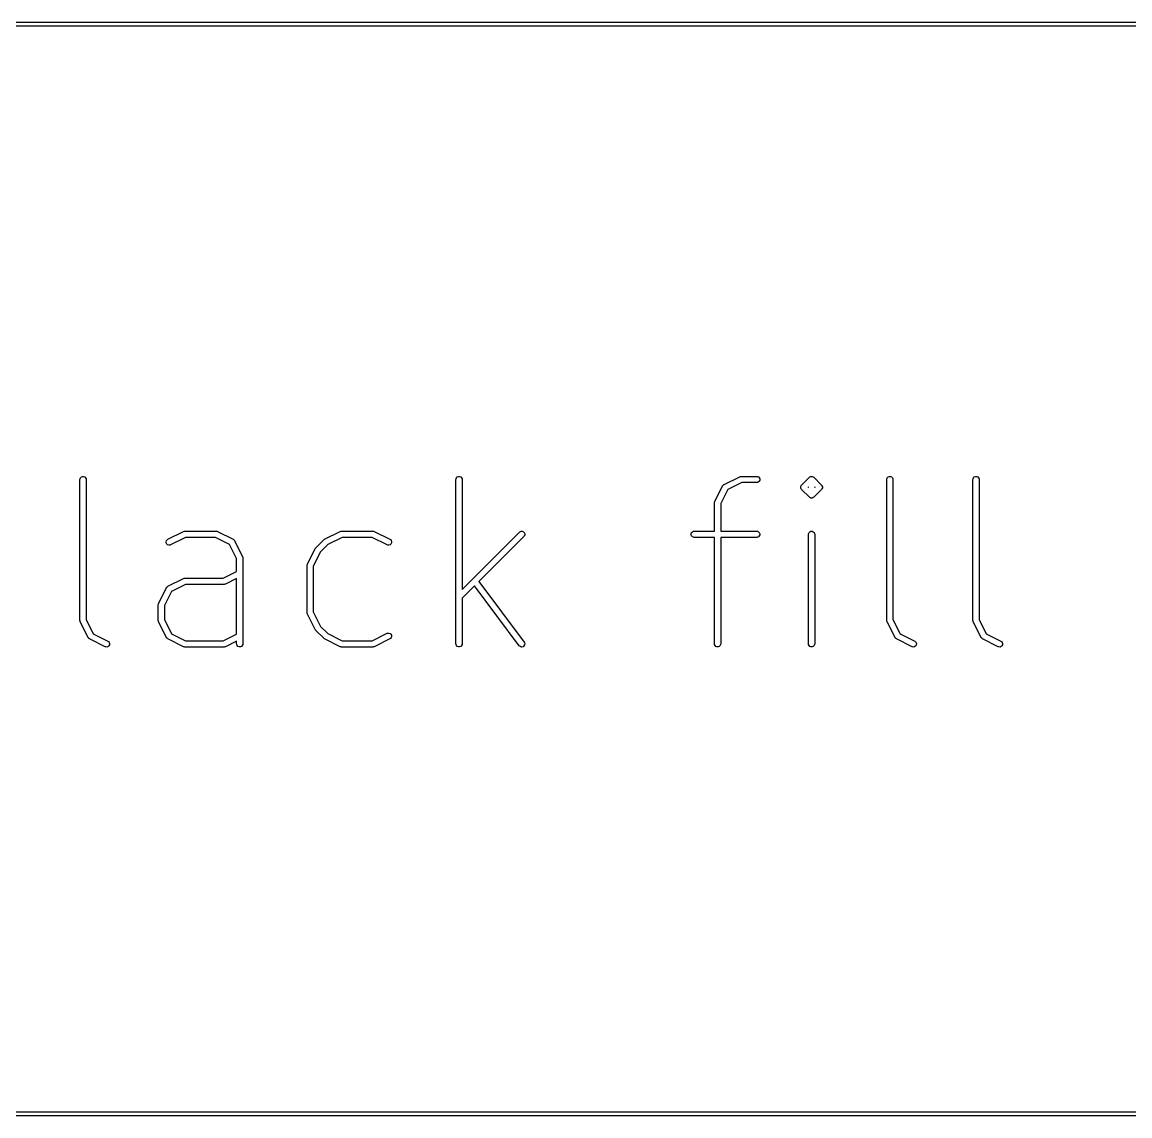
# Model space of a CAD drawing. Header units: inches. Extents: x 0.4 to 11.3, y -7.9 to -0.4.
# Drawn here: x 5.881 to 6.941, y -6.338 to -5.291 of the extents above; entities that cross this region are included whole.
import ezdxf

# ---------------------------------------------------------------- set-up
doc = ezdxf.new("R2010")
doc.units = ezdxf.units.IN
doc.header["$MEASUREMENT"] = 0
doc.layers.add('User.Drawings', color=9, linetype='CONTINUOUS', true_color=0xc2c2c2)

msp = doc.modelspace()

# ---------------------------------------------------------------- linework, layer by layer
at = {"layer": 'User.Drawings', "linetype": 'CONTINUOUS'}
for p, q in [((2.9516, -5.2906), (10.8511, -5.2906)), ((10.8774, -5.2945), (2.9516, -5.2945)), ((5.9369, -5.7268), (5.9378, -5.726)), ((5.9378, -5.726), (5.9388, -5.7256)), ((5.9388, -5.7256), (5.94, -5.7256)), ((5.94, -5.7256), (5.941, -5.726)), ((5.941, -5.726), (5.9418, -5.7268)), ((6.2969, -5.7268), (6.2977, -5.726)), ((6.2977, -5.726), (6.2988, -5.7256)), ((6.2988, -5.7256), (6.2999, -5.7256)), ((6.2999, -5.7256), (6.301, -5.726)), ((6.301, -5.726), (6.3018, -5.7268)), ((6.553, -5.7333), (6.568, -5.7258)), ((6.568, -5.7258), (6.5685, -5.7256)), ((6.5685, -5.7256), (6.5686, -5.7256)), ((6.5686, -5.7256), (6.5687, -5.7256)), ((6.5687, -5.7256), (6.5693, -5.7255)), ((6.5693, -5.7255), (6.5843, -5.7255)), ((6.5843, -5.7255), (6.5849, -5.7256)), ((6.5849, -5.7256), (6.586, -5.726)), ((6.586, -5.726), (6.5868, -5.7268)), ((6.6347, -5.7264), (6.6352, -5.726)), ((6.6352, -5.726), (6.6361, -5.7256)), ((6.6361, -5.7256), (6.6362, -5.7256)), ((6.6362, -5.7256), (6.6374, -5.7256)), ((6.6374, -5.7256), (6.6374, -5.7256)), ((6.6374, -5.7256), (6.6382, -5.7259)), ((6.6382, -5.7259), (6.6384, -5.726)), ((6.6384, -5.726), (6.6389, -5.7264)), ((6.7093, -5.7268), (6.7102, -5.726)), ((6.7102, -5.726), (6.7112, -5.7256)), ((6.7112, -5.7256), (6.7124, -5.7256)), ((6.7124, -5.7256), (6.7134, -5.726)), ((6.7134, -5.726), (6.7143, -5.7268)), ((6.7918, -5.7268), (6.7926, -5.726)), ((6.7926, -5.726), (6.7937, -5.7256)), ((6.7937, -5.7256), (6.7949, -5.7256)), ((6.7949, -5.7256), (6.7959, -5.726)), ((6.7959, -5.726), (6.7967, -5.7268)), ((5.9364, -5.7285), (5.9365, -5.7279)), ((5.9364, -5.8634), (5.9364, -5.7285)), ((5.9365, -5.7279), (5.9369, -5.7268)), ((5.9418, -5.7268), (5.9423, -5.7279)), ((5.9423, -5.7279), (5.9423, -5.7285)), ((5.9423, -5.7285), (5.9423, -5.8627)), ((6.2964, -5.7285), (6.2965, -5.7279)), ((6.2964, -5.8859), (6.2964, -5.7285)), ((6.2965, -5.7279), (6.2969, -5.7268)), ((6.3018, -5.7268), (6.3022, -5.7279)), ((6.3022, -5.7279), (6.3023, -5.7285)), ((6.3023, -5.7285), (6.3023, -5.8338)), ((6.5442, -5.7496), (6.5517, -5.7346)), ((6.5517, -5.7346), (6.5517, -5.7345)), ((6.5517, -5.7345), (6.5518, -5.7345)), ((6.5518, -5.7344), (6.552, -5.7341)), ((6.5518, -5.7345), (6.5518, -5.7344)), ((6.552, -5.7341), (6.5523, -5.7339)), ((6.5523, -5.7339), (6.5525, -5.7336)), ((6.5525, -5.7336), (6.5528, -5.7334)), ((6.5528, -5.7334), (6.5529, -5.7334)), ((6.5529, -5.7334), (6.553, -5.7333)), ((6.5529, -5.7334), (6.5529, -5.7334)), ((6.57, -5.7314), (6.5565, -5.7382)), ((6.5843, -5.7314), (6.57, -5.7314)), ((6.5849, -5.7313), (6.5843, -5.7314)), ((6.586, -5.7309), (6.5849, -5.7313)), ((6.5868, -5.7301), (6.586, -5.7309)), ((6.5868, -5.7268), (6.5872, -5.7279)), ((6.5872, -5.729), (6.5868, -5.7301)), ((6.5872, -5.7279), (6.5872, -5.729)), ((6.6264, -5.7354), (6.6269, -5.7343)), ((6.6264, -5.7365), (6.6264, -5.7354)), ((6.6269, -5.7376), (6.6264, -5.7365)), ((6.6269, -5.7343), (6.6272, -5.7339)), ((6.6272, -5.7339), (6.6347, -5.7264)), ((6.6339, -5.7356), (6.6335, -5.736)), ((6.6335, -5.736), (6.6339, -5.7363)), ((6.6339, -5.7363), (6.6339, -5.7356)), ((6.6389, -5.7264), (6.6464, -5.7339)), ((6.6401, -5.736), (6.6398, -5.7356)), ((6.6398, -5.7356), (6.6398, -5.7363)), ((6.6398, -5.7363), (6.6401, -5.736)), ((6.6464, -5.7339), (6.6468, -5.7343)), ((6.6468, -5.7343), (6.6468, -5.7345)), ((6.6468, -5.7345), (6.6472, -5.7354)), ((6.6472, -5.7365), (6.6468, -5.7376)), ((6.6472, -5.7354), (6.6472, -5.7365)), ((6.7088, -5.7285), (6.7089, -5.7279)), ((6.7088, -5.8634), (6.7088, -5.7285)), ((6.7089, -5.7279), (6.7093, -5.7268)), ((6.7143, -5.7268), (6.7147, -5.7279)), ((6.7147, -5.7279), (6.7147, -5.7285)), ((6.7147, -5.7285), (6.7147, -5.8627)), ((6.7913, -5.7285), (6.7914, -5.7279)), ((6.7913, -5.8634), (6.7913, -5.7285)), ((6.7914, -5.7279), (6.7918, -5.7268)), ((6.7967, -5.7268), (6.7972, -5.7279)), ((6.7972, -5.7279), (6.7972, -5.7285)), ((6.7972, -5.7285), (6.7972, -5.8627)), ((6.5565, -5.7382), (6.5498, -5.7516)), ((6.6272, -5.738), (6.6269, -5.7376)), ((6.6347, -5.7455), (6.6272, -5.738)), ((6.6352, -5.7459), (6.6347, -5.7455)), ((6.6358, -5.7462), (6.6352, -5.7459)), ((6.6362, -5.7463), (6.6358, -5.7462)), ((6.6374, -5.7463), (6.6362, -5.7463)), ((6.6362, -5.7463), (6.6362, -5.7463)), ((6.6384, -5.7459), (6.6374, -5.7463)), ((6.6389, -5.7455), (6.6384, -5.7459)), ((6.6384, -5.7459), (6.6384, -5.7459)), ((6.6464, -5.738), (6.6389, -5.7455)), ((6.6468, -5.7376), (6.6464, -5.738)), ((6.5439, -5.7504), (6.544, -5.7503)), ((6.5439, -5.7509), (6.5439, -5.7504)), ((6.5439, -5.778), (6.5439, -5.7509)), ((6.544, -5.7502), (6.5442, -5.7496)), ((6.544, -5.7503), (6.544, -5.7502)), ((6.5498, -5.7516), (6.5498, -5.778)), ((6.0206, -5.7858), (6.0356, -5.7783)), ((6.0356, -5.7783), (6.0361, -5.7781)), ((6.0361, -5.7781), (6.0362, -5.7781)), ((6.0362, -5.7781), (6.0363, -5.778)), ((6.0363, -5.778), (6.0369, -5.778)), ((6.0369, -5.778), (6.0669, -5.778)), ((6.0669, -5.778), (6.0675, -5.778)), ((6.0675, -5.778), (6.0676, -5.7781)), ((6.0676, -5.7781), (6.0677, -5.7781)), ((6.0677, -5.7781), (6.0682, -5.7783)), ((6.0682, -5.7783), (6.0832, -5.7858)), ((6.1705, -5.7858), (6.1855, -5.7783)), ((6.1855, -5.7783), (6.1861, -5.7781)), ((6.1861, -5.7781), (6.1862, -5.7781)), ((6.1862, -5.7781), (6.1863, -5.778)), ((6.1863, -5.778), (6.1869, -5.778)), ((6.1869, -5.778), (6.2169, -5.778)), ((6.2169, -5.778), (6.2174, -5.778)), ((6.2174, -5.778), (6.2175, -5.7781)), ((6.2175, -5.7781), (6.2176, -5.7781)), ((6.2176, -5.7781), (6.2182, -5.7783)), ((6.2182, -5.7783), (6.2332, -5.7858)), ((6.3023, -5.8338), (6.3573, -5.7789)), ((6.3573, -5.7789), (6.3577, -5.7785)), ((6.3577, -5.7785), (6.3588, -5.778)), ((6.3588, -5.778), (6.3599, -5.778)), ((6.3599, -5.778), (6.361, -5.7785)), ((6.361, -5.7785), (6.3618, -5.7793)), ((6.5219, -5.7793), (6.5227, -5.7785)), ((6.5227, -5.7785), (6.5237, -5.778)), ((6.5237, -5.778), (6.5243, -5.778)), ((6.5243, -5.778), (6.5439, -5.778)), ((6.5498, -5.778), (6.5843, -5.778)), ((6.5843, -5.778), (6.5849, -5.778)), ((6.5849, -5.778), (6.586, -5.7785)), ((6.586, -5.7785), (6.5868, -5.7793)), ((6.6344, -5.7793), (6.6352, -5.7785)), ((6.6352, -5.7785), (6.6362, -5.778)), ((6.6362, -5.778), (6.6374, -5.778)), ((6.6374, -5.778), (6.6384, -5.7785)), ((6.6384, -5.7785), (6.6393, -5.7793)), ((6.019, -5.7881), (6.0193, -5.787)), ((6.019, -5.7892), (6.019, -5.7881)), ((6.0196, -5.7903), (6.019, -5.7892)), ((6.0193, -5.787), (6.0201, -5.7861)), ((6.0201, -5.7861), (6.0206, -5.7858)), ((6.0376, -5.7839), (6.0232, -5.7911)), ((6.0662, -5.7839), (6.0376, -5.7839)), ((6.0797, -5.7906), (6.0662, -5.7839)), ((6.0832, -5.7858), (6.0833, -5.7859)), ((6.0833, -5.7859), (6.0833, -5.7859)), ((6.0833, -5.7859), (6.0834, -5.7859)), ((6.0834, -5.7859), (6.0837, -5.7861)), ((6.0837, -5.7861), (6.0839, -5.7864)), ((6.0839, -5.7864), (6.0842, -5.7866)), ((6.0842, -5.7866), (6.0844, -5.7869)), ((6.0844, -5.7869), (6.0844, -5.787)), ((6.0844, -5.787), (6.0845, -5.787)), ((6.0845, -5.787), (6.0845, -5.7871)), ((6.0845, -5.7871), (6.092, -5.8021)), ((6.1623, -5.7939), (6.1698, -5.7864)), ((6.1698, -5.7864), (6.17, -5.7862)), ((6.17, -5.7862), (6.1701, -5.7861)), ((6.1701, -5.7861), (6.1702, -5.786)), ((6.1701, -5.7861), (6.1701, -5.7861)), ((6.1702, -5.786), (6.1703, -5.786)), ((6.1703, -5.786), (6.1705, -5.7858)), ((6.1876, -5.7839), (6.1736, -5.7909)), ((6.2162, -5.7839), (6.1876, -5.7839)), ((6.2305, -5.7911), (6.2162, -5.7839)), ((6.2332, -5.7858), (6.2337, -5.7861)), ((6.2337, -5.7861), (6.2344, -5.787)), ((6.2347, -5.7892), (6.2342, -5.7903)), ((6.2344, -5.787), (6.2348, -5.7881)), ((6.2348, -5.7881), (6.2347, -5.7892)), ((6.3614, -5.783), (6.3182, -5.8262)), ((6.3618, -5.7826), (6.3614, -5.783)), ((6.3618, -5.7793), (6.3622, -5.7804)), ((6.3622, -5.7815), (6.3618, -5.7826)), ((6.3622, -5.7804), (6.3622, -5.7815)), ((6.5214, -5.7804), (6.5219, -5.7793)), ((6.5214, -5.7815), (6.5214, -5.7804)), ((6.5219, -5.7826), (6.5214, -5.7815)), ((6.5227, -5.7834), (6.5219, -5.7826)), ((6.5237, -5.7838), (6.5227, -5.7834)), ((6.5243, -5.7839), (6.5237, -5.7838)), ((6.5439, -5.7839), (6.5243, -5.7839)), ((6.5439, -5.8859), (6.5439, -5.7839)), ((6.5843, -5.7839), (6.5498, -5.7839)), ((6.5498, -5.7839), (6.5498, -5.8859)), ((6.5849, -5.7838), (6.5843, -5.7839)), ((6.586, -5.7834), (6.5849, -5.7838)), ((6.5868, -5.7826), (6.586, -5.7834)), ((6.5868, -5.7793), (6.5872, -5.7804)), ((6.5872, -5.7815), (6.5868, -5.7826)), ((6.5872, -5.7804), (6.5872, -5.7815)), ((6.6339, -5.7804), (6.6344, -5.7793)), ((6.6339, -5.7809), (6.6339, -5.7804)), ((6.6339, -5.8859), (6.6339, -5.7809)), ((6.6393, -5.7793), (6.6397, -5.7804)), ((6.6397, -5.7804), (6.6398, -5.7809)), ((6.6398, -5.7809), (6.6398, -5.8859)), ((6.0204, -5.791), (6.0196, -5.7903)), ((6.0215, -5.7914), (6.0204, -5.791)), ((6.0227, -5.7913), (6.0215, -5.7914)), ((6.0232, -5.7911), (6.0227, -5.7913)), ((6.0864, -5.8041), (6.0797, -5.7906)), ((6.1542, -5.8096), (6.1617, -5.7946)), ((6.1668, -5.7977), (6.1598, -5.8116)), ((6.1617, -5.7946), (6.1619, -5.7944)), ((6.1619, -5.7943), (6.162, -5.7942)), ((6.1619, -5.7944), (6.1619, -5.7943)), ((6.162, -5.7942), (6.162, -5.7941)), ((6.162, -5.7941), (6.1621, -5.7941)), ((6.1621, -5.7941), (6.1623, -5.7939)), ((6.1736, -5.7909), (6.1668, -5.7977)), ((6.2311, -5.7913), (6.2305, -5.7911)), ((6.2322, -5.7914), (6.2311, -5.7913)), ((6.2333, -5.791), (6.2322, -5.7914)), ((6.2342, -5.7903), (6.2333, -5.791)), ((6.0864, -5.8166), (6.0864, -5.8041)), ((6.092, -5.8021), (6.0922, -5.8027)), ((6.0922, -5.8027), (6.0922, -5.8028)), ((6.0922, -5.8028), (6.0923, -5.8029)), ((6.0923, -5.8029), (6.0923, -5.8034)), ((6.0923, -5.8034), (6.0923, -5.8859)), ((6.1539, -5.8109), (6.154, -5.8104)), ((6.154, -5.8102), (6.1542, -5.8096)), ((6.154, -5.8103), (6.154, -5.8102)), ((6.154, -5.8104), (6.154, -5.8103)), ((6.0737, -5.823), (6.0864, -5.8166)), ((6.1539, -5.8559), (6.1539, -5.8109)), ((6.1598, -5.8116), (6.1598, -5.8552)), ((6.0192, -5.8321), (6.0193, -5.832)), ((6.0193, -5.832), (6.0194, -5.8319)), ((6.0193, -5.832), (6.0193, -5.832)), ((6.0194, -5.8319), (6.0196, -5.8316)), ((6.0196, -5.8316), (6.0198, -5.8314)), ((6.0198, -5.8314), (6.0201, -5.8311)), ((6.0201, -5.8311), (6.0204, -5.8309)), ((6.0204, -5.8309), (6.0204, -5.8309)), ((6.0204, -5.8309), (6.0205, -5.8309)), ((6.0205, -5.8309), (6.0206, -5.8308)), ((6.0206, -5.8308), (6.0356, -5.8233)), ((6.0376, -5.8289), (6.0241, -5.8356)), ((6.0356, -5.8233), (6.0361, -5.8231)), ((6.0361, -5.8231), (6.0362, -5.8231)), ((6.0362, -5.8231), (6.0363, -5.823)), ((6.0363, -5.823), (6.0369, -5.823)), ((6.0369, -5.823), (6.0737, -5.823)), ((6.0744, -5.8289), (6.0376, -5.8289)), ((6.075, -5.8288), (6.0744, -5.8289)), ((6.0751, -5.8288), (6.075, -5.8288)), ((6.0752, -5.8288), (6.0751, -5.8288)), ((6.0757, -5.8286), (6.0752, -5.8288)), ((6.0864, -5.8232), (6.0757, -5.8286)), ((6.0864, -5.8766), (6.0864, -5.8232)), ((6.314, -5.8304), (6.3023, -5.8422)), ((6.357, -5.8877), (6.314, -5.8304)), ((6.3182, -5.8262), (6.3617, -5.8842)), ((6.0117, -5.8471), (6.0192, -5.8321)), ((6.0241, -5.8356), (6.0173, -5.8491)), ((6.3023, -5.8422), (6.3023, -5.8859)), ((6.0114, -5.8484), (6.0115, -5.8479)), ((6.0114, -5.8634), (6.0114, -5.8484)), ((6.0115, -5.8477), (6.0117, -5.8471)), ((6.0115, -5.8478), (6.0115, -5.8477)), ((6.0115, -5.8479), (6.0115, -5.8478)), ((6.0173, -5.8491), (6.0173, -5.8627)), ((5.9365, -5.864), (5.9364, -5.8634)), ((5.9423, -5.8627), (5.9491, -5.8762)), ((6.0115, -5.864), (6.0114, -5.8634)), ((6.0173, -5.8627), (6.0241, -5.8762)), ((6.154, -5.8565), (6.1539, -5.8559)), ((6.154, -5.8566), (6.154, -5.8565)), ((6.154, -5.8567), (6.154, -5.8566)), ((6.1542, -5.8573), (6.154, -5.8567)), ((6.1617, -5.8723), (6.1542, -5.8573)), ((6.1598, -5.8552), (6.1668, -5.8692)), ((6.7089, -5.864), (6.7088, -5.8634)), ((6.7147, -5.8627), (6.7215, -5.8762)), ((6.7914, -5.864), (6.7913, -5.8634)), ((6.7972, -5.8627), (6.804, -5.8762)), ((5.9365, -5.8641), (5.9365, -5.864)), ((5.9365, -5.8642), (5.9365, -5.8641)), ((5.9368, -5.8648), (5.9365, -5.8642)), ((5.9443, -5.8798), (5.9368, -5.8648)), ((6.0115, -5.8641), (6.0115, -5.864)), ((6.0115, -5.8642), (6.0115, -5.8641)), ((6.0117, -5.8648), (6.0115, -5.8642)), ((6.0192, -5.8798), (6.0117, -5.8648)), ((6.1619, -5.8725), (6.1617, -5.8723)), ((6.1619, -5.8726), (6.1619, -5.8725)), ((6.162, -5.8727), (6.1619, -5.8726)), ((6.1621, -5.8728), (6.162, -5.8727)), ((6.162, -5.8727), (6.162, -5.8727)), ((6.1623, -5.873), (6.1621, -5.8728)), ((6.1698, -5.8805), (6.1623, -5.873)), ((6.1668, -5.8692), (6.1736, -5.876)), ((6.7089, -5.8641), (6.7089, -5.864)), ((6.7089, -5.8642), (6.7089, -5.8641)), ((6.7092, -5.8648), (6.7089, -5.8642)), ((6.7167, -5.8798), (6.7092, -5.8648)), ((6.7914, -5.8641), (6.7914, -5.864)), ((6.7914, -5.8642), (6.7914, -5.8641)), ((6.7916, -5.8648), (6.7914, -5.8642)), ((6.7991, -5.8798), (6.7916, -5.8648)), ((5.9443, -5.8799), (5.9443, -5.8798)), ((5.9443, -5.8798), (5.9443, -5.8798)), ((5.9444, -5.88), (5.9443, -5.8799)), ((5.9446, -5.8802), (5.9444, -5.88)), ((5.9448, -5.8805), (5.9446, -5.8802)), ((5.9451, -5.8808), (5.9448, -5.8805)), ((5.9454, -5.8809), (5.9451, -5.8808)), ((5.9454, -5.881), (5.9454, -5.8809)), ((5.9455, -5.881), (5.9454, -5.881)), ((5.9456, -5.8811), (5.9455, -5.881)), ((5.9606, -5.8886), (5.9456, -5.8811)), ((5.9491, -5.8762), (5.9632, -5.8833)), ((5.9632, -5.8833), (5.9637, -5.8836)), ((5.9637, -5.8836), (5.9645, -5.8845)), ((5.9645, -5.8845), (5.9648, -5.8856)), ((6.0193, -5.8798), (6.0192, -5.8798)), ((6.0193, -5.8799), (6.0193, -5.8798)), ((6.0194, -5.88), (6.0193, -5.8799)), ((6.0196, -5.8802), (6.0194, -5.88)), ((6.0198, -5.8805), (6.0196, -5.8802)), ((6.0201, -5.8808), (6.0198, -5.8805)), ((6.0204, -5.8809), (6.0201, -5.8808)), ((6.0204, -5.881), (6.0204, -5.8809)), ((6.0205, -5.881), (6.0204, -5.881)), ((6.0206, -5.8811), (6.0205, -5.881)), ((6.0356, -5.8886), (6.0206, -5.8811)), ((6.0241, -5.8762), (6.0376, -5.883)), ((6.0376, -5.883), (6.0737, -5.883)), ((6.0737, -5.883), (6.0864, -5.8766)), ((6.0864, -5.8832), (6.0757, -5.8886)), ((6.0864, -5.8859), (6.0864, -5.8832)), ((6.17, -5.8807), (6.1698, -5.8805)), ((6.1701, -5.8808), (6.17, -5.8807)), ((6.1702, -5.8809), (6.1701, -5.8808)), ((6.1701, -5.8808), (6.1701, -5.8808)), ((6.1703, -5.8809), (6.1702, -5.8809)), ((6.1705, -5.8811), (6.1703, -5.8809)), ((6.1855, -5.8886), (6.1705, -5.8811)), ((6.1736, -5.876), (6.1876, -5.883)), ((6.1876, -5.883), (6.2162, -5.883)), ((6.2162, -5.883), (6.2305, -5.8758)), ((6.2332, -5.8811), (6.2182, -5.8886)), ((6.2305, -5.8758), (6.2311, -5.8756)), ((6.2311, -5.8756), (6.2322, -5.8755)), ((6.2322, -5.8755), (6.2333, -5.8759)), ((6.2337, -5.8808), (6.2332, -5.8811)), ((6.2333, -5.8759), (6.2342, -5.8766)), ((6.2344, -5.8799), (6.2337, -5.8808)), ((6.2342, -5.8766), (6.2347, -5.8777)), ((6.2348, -5.8788), (6.2344, -5.8799)), ((6.2347, -5.8777), (6.2348, -5.8788)), ((6.3617, -5.8842), (6.362, -5.8847)), ((6.362, -5.8847), (6.3623, -5.8858)), ((6.7167, -5.8799), (6.7167, -5.8798)), ((6.7167, -5.8798), (6.7167, -5.8798)), ((6.7168, -5.88), (6.7167, -5.8799)), ((6.717, -5.8802), (6.7168, -5.88)), ((6.7172, -5.8805), (6.717, -5.8802)), ((6.7175, -5.8808), (6.7172, -5.8805)), ((6.7178, -5.8809), (6.7175, -5.8808)), ((6.7178, -5.881), (6.7178, -5.8809)), ((6.7179, -5.881), (6.7178, -5.881)), ((6.718, -5.8811), (6.7179, -5.881)), ((6.733, -5.8886), (6.718, -5.8811)), ((6.7215, -5.8762), (6.7356, -5.8833)), ((6.7356, -5.8833), (6.7361, -5.8836)), ((6.7361, -5.8836), (6.7369, -5.8845)), ((6.7369, -5.8845), (6.7372, -5.8856)), ((6.7992, -5.8798), (6.7991, -5.8798)), ((6.7992, -5.8799), (6.7992, -5.8798)), ((6.7993, -5.88), (6.7992, -5.8799)), ((6.7995, -5.8802), (6.7993, -5.88)), ((6.7997, -5.8805), (6.7995, -5.8802)), ((6.8, -5.8808), (6.7997, -5.8805)), ((6.8003, -5.8809), (6.8, -5.8808)), ((6.8003, -5.881), (6.8003, -5.8809)), ((6.8004, -5.881), (6.8003, -5.881)), ((6.8005, -5.8811), (6.8004, -5.881)), ((6.8155, -5.8886), (6.8005, -5.8811)), ((6.804, -5.8762), (6.8181, -5.8833)), ((6.8181, -5.8833), (6.8186, -5.8836)), ((6.8186, -5.8836), (6.8193, -5.8845)), ((6.8193, -5.8845), (6.8197, -5.8856)), ((5.9611, -5.8888), (5.9606, -5.8886)), ((5.9623, -5.8889), (5.9611, -5.8888)), ((5.9634, -5.8885), (5.9623, -5.8889)), ((5.9642, -5.8877), (5.9634, -5.8885)), ((5.9647, -5.8867), (5.9642, -5.8877)), ((5.9648, -5.8856), (5.9647, -5.8867)), ((6.0361, -5.8888), (6.0356, -5.8886)), ((6.0362, -5.8888), (6.0361, -5.8888)), ((6.0363, -5.8888), (6.0362, -5.8888)), ((6.0369, -5.8889), (6.0363, -5.8888)), ((6.0744, -5.8889), (6.0369, -5.8889)), ((6.075, -5.8888), (6.0744, -5.8889)), ((6.0751, -5.8888), (6.075, -5.8888)), ((6.0752, -5.8888), (6.0751, -5.8888)), ((6.0757, -5.8886), (6.0752, -5.8888)), ((6.0865, -5.8865), (6.0864, -5.8859)), ((6.0869, -5.8876), (6.0865, -5.8865)), ((6.0877, -5.8884), (6.0869, -5.8876)), ((6.0888, -5.8888), (6.0877, -5.8884)), ((6.09, -5.8888), (6.0888, -5.8888)), ((6.091, -5.8884), (6.09, -5.8888)), ((6.0918, -5.8876), (6.091, -5.8884)), ((6.0923, -5.8865), (6.0918, -5.8876)), ((6.0923, -5.8859), (6.0923, -5.8865)), ((6.1861, -5.8888), (6.1855, -5.8886)), ((6.1862, -5.8888), (6.1861, -5.8888)), ((6.1863, -5.8888), (6.1862, -5.8888)), ((6.1869, -5.8889), (6.1863, -5.8888)), ((6.2169, -5.8889), (6.1869, -5.8889)), ((6.2174, -5.8888), (6.2169, -5.8889)), ((6.2175, -5.8888), (6.2174, -5.8888)), ((6.2176, -5.8888), (6.2175, -5.8888)), ((6.2182, -5.8886), (6.2176, -5.8888)), ((6.2965, -5.8865), (6.2964, -5.8859)), ((6.2969, -5.8876), (6.2965, -5.8865)), ((6.2977, -5.8884), (6.2969, -5.8876)), ((6.2988, -5.8888), (6.2977, -5.8884)), ((6.2999, -5.8888), (6.2988, -5.8888)), ((6.301, -5.8884), (6.2999, -5.8888)), ((6.3018, -5.8876), (6.301, -5.8884)), ((6.3022, -5.8865), (6.3018, -5.8876)), ((6.3023, -5.8859), (6.3022, -5.8865)), ((6.3574, -5.8881), (6.357, -5.8877)), ((6.3584, -5.8887), (6.3574, -5.8881)), ((6.3595, -5.8889), (6.3584, -5.8887)), ((6.3606, -5.8886), (6.3595, -5.8889)), ((6.3615, -5.8879), (6.3606, -5.8886)), ((6.3621, -5.8869), (6.3615, -5.8879)), ((6.3623, -5.8858), (6.3621, -5.8869)), ((6.5439, -5.8865), (6.5439, -5.8859)), ((6.5444, -5.8876), (6.5439, -5.8865)), ((6.5452, -5.8884), (6.5444, -5.8876)), ((6.5462, -5.8888), (6.5452, -5.8884)), ((6.5474, -5.8888), (6.5462, -5.8888)), ((6.5485, -5.8884), (6.5474, -5.8888)), ((6.5493, -5.8876), (6.5485, -5.8884)), ((6.5497, -5.8865), (6.5493, -5.8876)), ((6.5498, -5.8859), (6.5497, -5.8865)), ((6.6339, -5.8865), (6.6339, -5.8859)), ((6.6344, -5.8876), (6.6339, -5.8865)), ((6.6352, -5.8884), (6.6344, -5.8876)), ((6.6362, -5.8888), (6.6352, -5.8884)), ((6.6374, -5.8888), (6.6362, -5.8888)), ((6.6384, -5.8884), (6.6374, -5.8888)), ((6.6393, -5.8876), (6.6384, -5.8884)), ((6.6397, -5.8865), (6.6393, -5.8876)), ((6.6398, -5.8859), (6.6397, -5.8865)), ((6.7335, -5.8888), (6.733, -5.8886)), ((6.7347, -5.8889), (6.7335, -5.8888)), ((6.7358, -5.8885), (6.7347, -5.8889)), ((6.7366, -5.8877), (6.7358, -5.8885)), ((6.7371, -5.8867), (6.7366, -5.8877)), ((6.7372, -5.8856), (6.7371, -5.8867)), ((6.816, -5.8888), (6.8155, -5.8886)), ((6.8172, -5.8889), (6.816, -5.8888)), ((6.8182, -5.8885), (6.8172, -5.8889)), ((6.8191, -5.8877), (6.8182, -5.8885)), ((6.8196, -5.8867), (6.8191, -5.8877)), ((6.8197, -5.8856), (6.8196, -5.8867)), ((1.2193, -6.3339), (11.1004, -6.3339)), ((11.1267, -6.3378), (1.2193, -6.3378))]:
    msp.add_line(p, q, dxfattribs=at)

doc.saveas('drawing.dxf')
